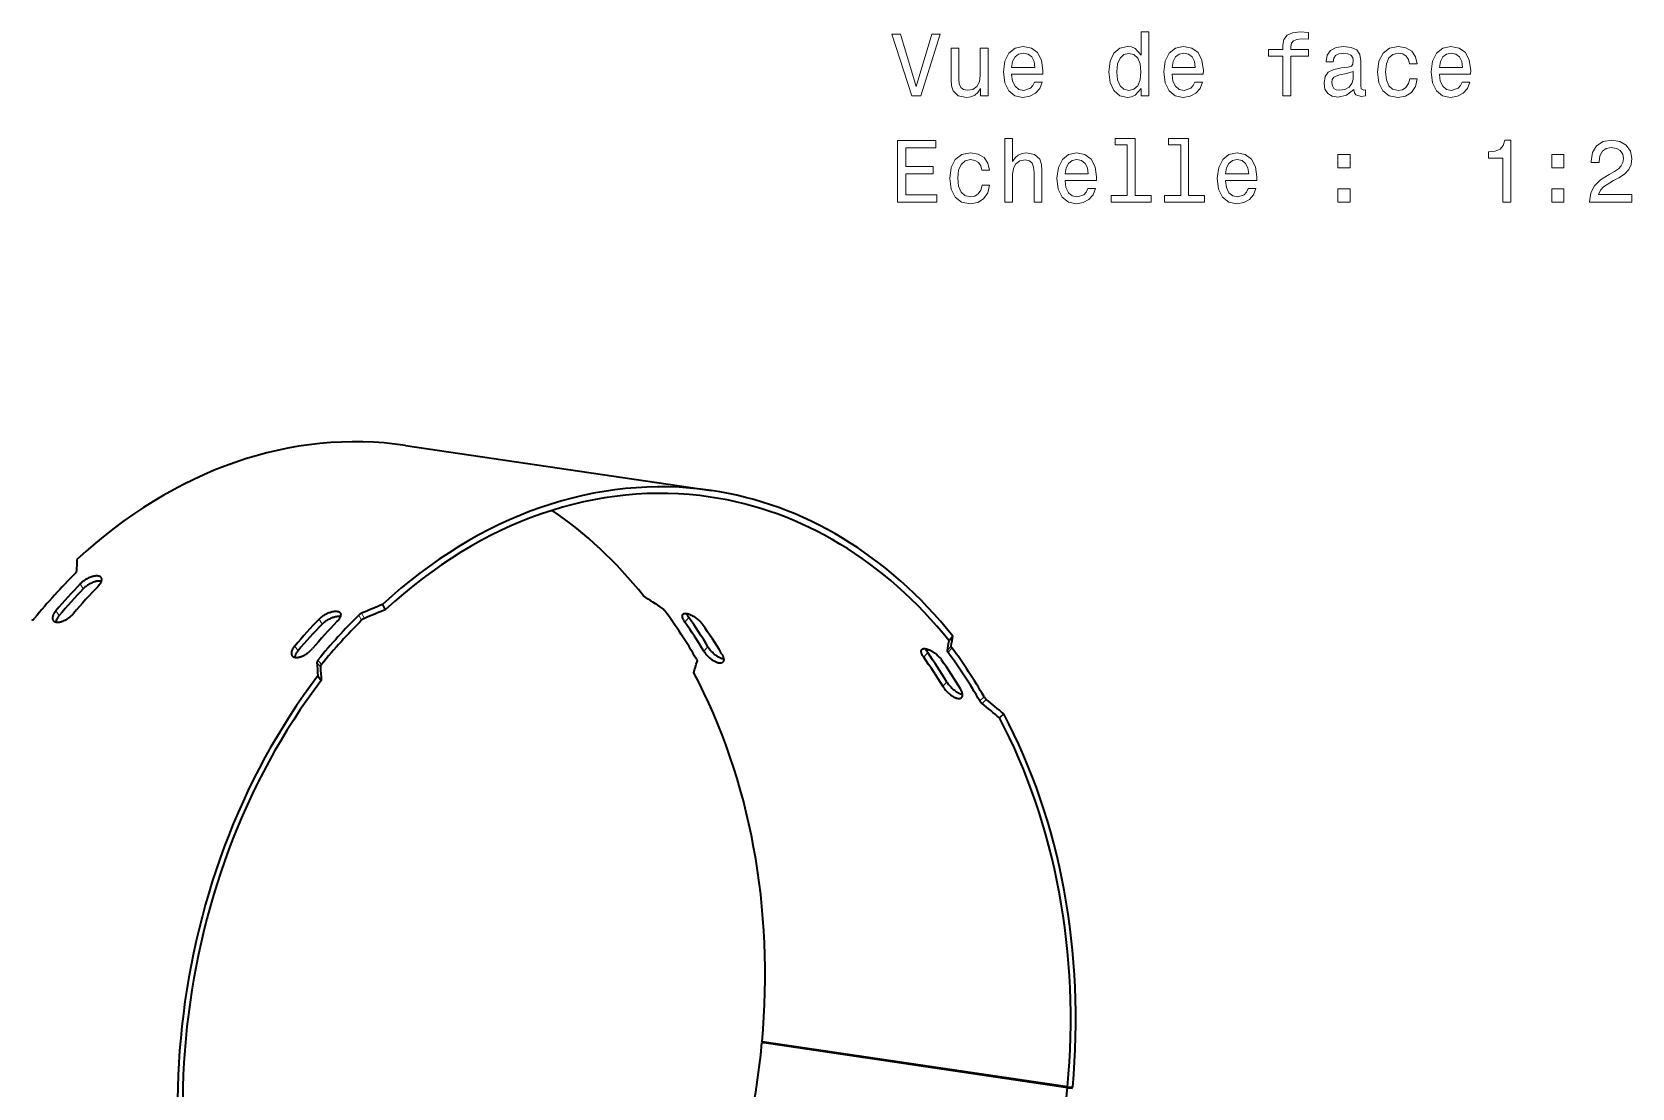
# Model space of a CAD drawing. Extents: x 0 to 420, y 0 to 297.
# Drawn here: x 72.3 to 163.2, y 72.4 to 132.4 of the extents above; entities that cross this region are included whole.
import ezdxf

# ---------------------------------------------------------------- set-up
doc = ezdxf.new("R2010")
doc.units = 0

msp = doc.modelspace()

# ---------------------------------------------------------------- linework, layer by layer
at = {"color": 7, "lineweight": 35, "ltscale": 0.438477}
for p, q in [((93.515808, 108.935173), (110.866898, 106.37413)), ((131.099945, 72.43972), (113.748856, 75.000763)), ((131.105164, 72.496147), (113.754074, 75.05719)), ((131.388794, 72.423431), (114.037704, 74.984474))]:
    msp.add_line(p, q, dxfattribs=at)
at = {"color": 7, "lineweight": 13, "ltscale": 0.008291}
for p, q in [((75.038681, 101.07299), (75.210526, 100.789352)), ((88.60408, 99.070724), (88.775917, 98.787086))]:
    msp.add_line(p, q, dxfattribs=at)
at = {"color": 7, "lineweight": 13, "ltscale": 0.008142}
for p, q in [((73.650803, 99.540619), (73.838478, 99.27446)), ((87.216202, 97.538345), (87.403877, 97.272186))]:
    msp.add_line(p, q, dxfattribs=at)
at = {"color": 7, "lineweight": 13, "ltscale": 0.00834}
msp.add_line((90.850174, 99.295036), (91.016548, 99.005875), dxfattribs=at)
at = {"color": 7, "lineweight": 13, "ltscale": 0.008352}
msp.add_line((91.010605, 99.400673), (91.175674, 99.110229), dxfattribs=at)
at = {"color": 7, "lineweight": 35, "ltscale": 0.008413}
msp.add_line((92.201927, 99.892174), (92.360077, 99.595131), dxfattribs=at)
at = {"color": 7, "lineweight": 13, "ltscale": 0.008587}
for p, q in [((109.59259, 99.163429), (109.370277, 98.901573)), ((123.15799, 97.161156), (122.935677, 96.899307))]:
    msp.add_line(p, q, dxfattribs=at)
at = {"color": 7, "lineweight": 13, "ltscale": 0.008444}
msp.add_line((110.684227, 97.494026), (110.449463, 97.251213), dxfattribs=at)
at = {"color": 7, "lineweight": 13, "ltscale": 0.008645}
msp.add_line((124.493225, 97.550316), (124.27636, 97.280968), dxfattribs=at)
at = {"color": 7, "lineweight": 13, "ltscale": 0.008634}
msp.add_line((124.539391, 97.433258), (124.321472, 97.165329), dxfattribs=at)
at = {"color": 7, "lineweight": 35, "ltscale": 0.008701}
msp.add_line((124.583954, 98.102631), (124.372726, 97.826004), dxfattribs=at)
at = {"color": 7, "lineweight": 13, "ltscale": 0.00808}
msp.add_line((88.479401, 96.605927), (88.67334, 96.347359), dxfattribs=at)
at = {"color": 7, "lineweight": 13, "ltscale": 0.008092}
msp.add_line((88.537048, 96.741081), (88.729805, 96.481049), dxfattribs=at)
at = {"color": 7, "lineweight": 35, "ltscale": 0.00802}
msp.add_line((88.527382, 95.835052), (88.727448, 95.58429), dxfattribs=at)
at = {"color": 7, "lineweight": 13, "ltscale": 0.008443}
msp.add_line((124.249619, 95.491753), (124.014862, 95.248947), dxfattribs=at)
at = {"color": 7, "lineweight": 13, "ltscale": 0.008395}
msp.add_line((126.35878, 94.650925), (126.12011, 94.414734), dxfattribs=at)
at = {"color": 7, "lineweight": 13, "ltscale": 0.008383}
msp.add_line((126.484146, 94.505661), (126.244568, 94.271042), dxfattribs=at)
at = {"color": 7, "lineweight": 35, "ltscale": 0.008322}
msp.add_line((127.474159, 93.682724), (127.229965, 93.456512), dxfattribs=at)
at = {"color": 7, "lineweight": 35, "ltscale": 0.007233}
for p, q in [((113.748856, 75.000763), (114.037704, 74.984474)), ((131.099945, 72.43972), (131.388794, 72.423431)), ((131.105164, 72.496147), (131.394073, 72.480507))]:
    msp.add_line(p, q, dxfattribs=at)
at = {"color": 7, "lineweight": 13}
for points in [[(123.387474, 132.311584), (122.509956, 129.331024), (121.607216, 132.311584), (121.128113, 132.311584), (122.257797, 128.806534), (122.762115, 128.806534), (123.866585, 132.311584)], [(135.274368, 129.225128), (135.274368, 128.806534), (135.71817, 128.806534), (135.71817, 132.427567), (135.279404, 132.427567), (135.279404, 131.101196), (134.941513, 131.484482), (134.734741, 131.575272), (134.497711, 131.610565), (134.069031, 131.509705), (133.736176, 131.22728), (133.519318, 130.773392), (133.44368, 130.163162), (133.519318, 129.552933), (133.736176, 129.093994), (134.069031, 128.806534), (134.497711, 128.710709), (134.734741, 128.746017), (134.946548, 128.836792)], [(143.333435, 131.045731), (143.333435, 128.806534), (143.777252, 128.806534), (143.777252, 131.045731), (144.785889, 131.045731), (144.785889, 131.423965), (143.777252, 131.423965), (143.777252, 131.590393), (143.812546, 131.79213), (143.928543, 131.928299), (144.125229, 132.008987), (144.407654, 132.039246), (144.785889, 132.019073), (144.785889, 132.402359), (144.306793, 132.427567), (143.873077, 132.382187), (143.57048, 132.246017), (143.388916, 132.008987), (143.333435, 131.671082), (143.333435, 131.423965), (142.521484, 131.423965), (142.521484, 131.045731)], [(126.589928, 131.51474), (126.146118, 131.51474), (126.146118, 129.95134), (126.095688, 129.588242), (125.949432, 129.325989), (125.722488, 129.164597), (125.424942, 129.114166), (125.187912, 129.15451), (125.036613, 129.275558), (124.950874, 129.48233), (124.930702, 129.774826), (124.930702, 131.51474), (124.4869, 131.51474), (124.4869, 129.734482), (124.502029, 129.376419), (124.597855, 129.078873), (124.890358, 128.806534), (125.359375, 128.710709), (125.611542, 128.746017), (125.8284, 128.836792), (126.014999, 128.993134), (126.166298, 129.220078), (126.166298, 128.806534), (126.589928, 128.806534)], [(127.926384, 130.032043), (129.701599, 130.032043), (129.706635, 130.238815), (129.625946, 130.818787), (129.404053, 131.252502), (129.051025, 131.51474), (128.582001, 131.610565), (128.123062, 131.509705), (127.770042, 131.22728), (127.543098, 130.768356), (127.462402, 130.163162), (127.538055, 129.542847), (127.764999, 129.088959), (128.112976, 128.806534), (128.566864, 128.710709), (128.960236, 128.776276), (129.283005, 128.947739), (129.520035, 129.220078), (129.656204, 129.583191), (129.217453, 129.583191), (129.126663, 129.381454), (128.995544, 129.230164), (128.622345, 129.109131), (128.334885, 129.164597), (128.118027, 129.34111), (127.976814, 129.628586), (127.926384, 130.016907)], [(127.926384, 130.405243), (127.981857, 130.75322), (128.118027, 131.010422), (128.324799, 131.166763), (128.597137, 131.222244), (128.864426, 131.166763), (129.071198, 131.010422), (129.197281, 130.75322), (129.242661, 130.405243)], [(134.573349, 131.212158), (134.86586, 131.141541), (135.087769, 130.944855), (135.218887, 130.61705), (135.269318, 130.163162), (135.218887, 129.704224), (135.087769, 129.376419), (134.86586, 129.174683), (134.573349, 129.109131), (134.295975, 129.174683), (134.084167, 129.376419), (133.942947, 129.709274), (133.897568, 130.163162), (133.942947, 130.612015), (134.084167, 130.939819), (134.295975, 131.141541)], [(137.034454, 130.032043), (138.809662, 130.032043), (138.814713, 130.238815), (138.734024, 130.818787), (138.512115, 131.252502), (138.159088, 131.51474), (137.690063, 131.610565), (137.23114, 131.509705), (136.878113, 131.22728), (136.651169, 130.768356), (136.57048, 130.163162), (136.646118, 129.542847), (136.873062, 129.088959), (137.221054, 128.806534), (137.674942, 128.710709), (138.068314, 128.776276), (138.391083, 128.947739), (138.628113, 129.220078), (138.764282, 129.583191), (138.325516, 129.583191), (138.234741, 129.381454), (138.103607, 129.230164), (137.730423, 129.109131), (137.442947, 129.164597), (137.226089, 129.34111), (137.084885, 129.628586), (137.034454, 130.016907)], [(137.034454, 130.405243), (137.08992, 130.75322), (137.226089, 131.010422), (137.432861, 131.166763), (137.7052, 131.222244), (137.972488, 131.166763), (138.17926, 131.010422), (138.305344, 130.75322), (138.350739, 130.405243)], [(147.362976, 129.159561), (147.362976, 129.144424), (147.388199, 128.972961), (147.463852, 128.851929), (147.78157, 128.756104), (148.028687, 128.796448), (148.028687, 129.139389), (147.922775, 129.124252), (147.78157, 129.189819), (147.756348, 129.391556), (147.756348, 130.793564), (147.695831, 131.151642), (147.519318, 131.403793), (147.211685, 131.555099), (146.777969, 131.610565), (146.35434, 131.550049), (146.041656, 131.378586), (145.844971, 131.111282), (145.779404, 130.75827), (145.779404, 130.727997), (146.177826, 130.727997), (146.21312, 130.939819), (146.324081, 131.09111), (146.50563, 131.1819), (146.762833, 131.217194), (147.009949, 131.191986), (147.186462, 131.116333), (147.292374, 130.985214), (147.327682, 130.80365), (147.30751, 130.591843), (147.226807, 130.485931), (147.025085, 130.435501), (146.646851, 130.395157), (146.21312, 130.304367), (145.905487, 130.14299), (145.723938, 129.890823), (145.668457, 129.517624), (145.718887, 129.184769), (145.875229, 128.937653), (146.127396, 128.781311), (146.475372, 128.725845), (146.944397, 128.831757)], [(150.514999, 130.61705), (150.953766, 130.61705), (150.862976, 131.020508), (150.646118, 131.338242), (150.308228, 131.534927), (149.869461, 131.610565), (149.385315, 131.509705), (149.017151, 131.22728), (148.785172, 130.768356), (148.704483, 130.153076), (148.780121, 129.542847), (149.00708, 129.088959), (149.365143, 128.806534), (149.85434, 128.710709), (150.288055, 128.786362), (150.625946, 128.998169), (150.857941, 129.331024), (150.958801, 129.774826), (150.535172, 129.774826), (150.459518, 129.492416), (150.318314, 129.280594), (150.116577, 129.149475), (149.869461, 129.109131), (149.561829, 129.174683), (149.33992, 129.376419), (149.203766, 129.704224), (149.158371, 130.168213), (149.203766, 130.622101), (149.344971, 130.949905), (149.571915, 131.151642), (149.869461, 131.222244), (150.131714, 131.176849), (150.3284, 131.060852), (150.459518, 130.869217)], [(152.214569, 130.032043), (153.989777, 130.032043), (153.994827, 130.238815), (153.914124, 130.818787), (153.69223, 131.252502), (153.339203, 131.51474), (152.870178, 131.610565), (152.411255, 131.509705), (152.058228, 131.22728), (151.831284, 130.768356), (151.75058, 130.163162), (151.826233, 129.542847), (152.053177, 129.088959), (152.401169, 128.806534), (152.855057, 128.710709), (153.248428, 128.776276), (153.571198, 128.947739), (153.808228, 129.220078), (153.944397, 129.583191), (153.50563, 129.583191), (153.414856, 129.381454), (153.283722, 129.230164), (152.910522, 129.109131), (152.623062, 129.164597), (152.406204, 129.34111), (152.264999, 129.628586), (152.214569, 130.016907)], [(152.214569, 130.405243), (152.270035, 130.75322), (152.406204, 131.010422), (152.612976, 131.166763), (152.885315, 131.222244), (153.152603, 131.166763), (153.359375, 131.010422), (153.485458, 130.75322), (153.530853, 130.405243)], [(147.312546, 129.754654), (147.252029, 129.492416), (147.090652, 129.29068), (146.848572, 129.159561), (146.551025, 129.114166), (146.359375, 129.139389), (146.223206, 129.220078), (146.137482, 129.361282), (146.112259, 129.557968), (146.132431, 129.734482), (146.21312, 129.860565), (146.535889, 130.001785), (146.944397, 130.062302), (147.312546, 130.183334)], [(127.538055, 122.759705), (127.981857, 122.759705), (127.981857, 124.323105), (128.027252, 124.681175), (128.173492, 124.94342), (128.400452, 125.104805), (128.703033, 125.165321), (128.945114, 125.114891), (129.096405, 124.978722), (129.172058, 124.751778), (129.197281, 124.449188), (129.197281, 122.759705), (129.641083, 122.759705), (129.641083, 124.539963), (129.620911, 124.898033), (129.530121, 125.195587), (129.232574, 125.467918), (128.7686, 125.563736), (128.516434, 125.528435), (128.299576, 125.432617), (128.118027, 125.281319), (127.981857, 125.074547), (127.981857, 126.380745), (127.538055, 126.380745)], [(134.492661, 126.007545), (134.492661, 123.132904), (133.579834, 123.132904), (133.579834, 122.759705), (135.844254, 122.759705), (135.844254, 123.132904), (134.936462, 123.132904), (134.936462, 126.380745), (133.796692, 126.380745), (133.796692, 126.007545)], [(137.528687, 126.007545), (137.528687, 123.132904), (136.61586, 123.132904), (136.61586, 122.759705), (138.88028, 122.759705), (138.88028, 123.132904), (137.972488, 123.132904), (137.972488, 126.380745), (136.832718, 126.380745), (136.832718, 126.007545)], [(121.450874, 122.759705), (123.669899, 122.759705), (123.669899, 123.183334), (121.914856, 123.183334), (121.914856, 124.368492), (123.478256, 124.368492), (123.478256, 124.787079), (121.914856, 124.787079), (121.914856, 125.836075), (123.629555, 125.836075), (123.629555, 126.259705), (121.450874, 126.259705)], [(126.226814, 124.570221), (126.665573, 124.570221), (126.574799, 124.973679), (126.357941, 125.291405), (126.020042, 125.488091), (125.581284, 125.563736), (125.09713, 125.462875), (124.728973, 125.18045), (124.496986, 124.721519), (124.416298, 124.106247), (124.491943, 123.496017), (124.718887, 123.042122), (125.076958, 122.759705), (125.566154, 122.663887), (125.99987, 122.739532), (126.337769, 122.951347), (126.569756, 123.284203), (126.670616, 123.728004), (126.246986, 123.728004), (126.171341, 123.445587), (126.030128, 123.233765), (125.8284, 123.102646), (125.581284, 123.062302), (125.273643, 123.127861), (125.051743, 123.32959), (124.915573, 123.657402), (124.870186, 124.121376), (124.915573, 124.575264), (125.056786, 124.903076), (125.28373, 125.104805), (125.581284, 125.175407), (125.843529, 125.13002), (126.040215, 125.01403), (126.171341, 124.822388)], [(130.962402, 123.985207), (132.737625, 123.985207), (132.742661, 124.191978), (132.661972, 124.77195), (132.440063, 125.205673), (132.087051, 125.467918), (131.618027, 125.563736), (131.159088, 125.462875), (130.806061, 125.18045), (130.579117, 124.721519), (130.498428, 124.116333), (130.574081, 123.496017), (130.801025, 123.042122), (131.149002, 122.759705), (131.60289, 122.663887), (131.996262, 122.729446), (132.319031, 122.900917), (132.556061, 123.173248), (132.69223, 123.536362), (132.253479, 123.536362), (132.162689, 123.334633), (132.03157, 123.183334), (131.658371, 123.062302), (131.370911, 123.117775), (131.154053, 123.294289), (131.012833, 123.581749), (130.962402, 123.970078)], [(140.07048, 123.985207), (141.845688, 123.985207), (141.850739, 124.191978), (141.77005, 124.77195), (141.548141, 125.205673), (141.195114, 125.467918), (140.726089, 125.563736), (140.267166, 125.462875), (139.914139, 125.18045), (139.687195, 124.721519), (139.606491, 124.116333), (139.682144, 123.496017), (139.909088, 123.042122), (140.25708, 122.759705), (140.710968, 122.663887), (141.10434, 122.729446), (141.427109, 122.900917), (141.664139, 123.173248), (141.800293, 123.536362), (141.361542, 123.536362), (141.270767, 123.334633), (141.139633, 123.183334), (140.766434, 123.062302), (140.478973, 123.117775), (140.262115, 123.294289), (140.120911, 123.581749), (140.07048, 123.970078)], [(146.450165, 124.716476), (147.146118, 124.716476), (147.146118, 125.467918), (146.450165, 125.467918)], [(155.81543, 122.759705), (156.274353, 122.759705), (156.274353, 126.28492), (155.931427, 126.28492), (155.840637, 125.977287), (155.659088, 125.770508), (155.381714, 125.649475), (154.998428, 125.609131), (154.998428, 125.25106), (155.81543, 125.25106)], [(158.594238, 124.716476), (159.290207, 124.716476), (159.290207, 125.467918), (158.594238, 125.467918)], [(160.747711, 122.759705), (163.15332, 122.759705), (163.15332, 123.19342), (161.252029, 123.19342), (161.357941, 123.43045), (161.53949, 123.627136), (162.099289, 123.985207), (162.396835, 124.136505), (162.729691, 124.353363), (162.966721, 124.60553), (163.10289, 124.903076), (163.15332, 125.240974), (163.067596, 125.664604), (162.830551, 125.997459), (162.467438, 126.209274), (161.998428, 126.28492), (161.514282, 126.199188), (161.146118, 125.962151), (160.909088, 125.583916), (160.8284, 125.084633), (160.8284, 125.01403), (161.287323, 125.01403), (161.287323, 125.054375), (161.332718, 125.397316), (161.468887, 125.649475), (161.685745, 125.81086), (161.973206, 125.866333), (162.265717, 125.815903), (162.482574, 125.689819), (162.623779, 125.493134), (162.674225, 125.246017), (162.638916, 125.01403), (162.543091, 124.817345), (162.381714, 124.645874), (162.159805, 124.494576), (161.862259, 124.333191), (161.368011, 124.020508), (161.020035, 123.68766), (160.813263, 123.284203), (160.747711, 122.774834)], [(130.962402, 124.358406), (131.017883, 124.70639), (131.154053, 124.963593), (131.360825, 125.119934), (131.633148, 125.175407), (131.900452, 125.119934), (132.107224, 124.963593), (132.233292, 124.70639), (132.278687, 124.358406)], [(140.07048, 124.358406), (140.125946, 124.70639), (140.262115, 124.963593), (140.468887, 125.119934), (140.741226, 125.175407), (141.008514, 125.119934), (141.215286, 124.963593), (141.34137, 124.70639), (141.386749, 124.358406)], [(146.450165, 122.759705), (147.146118, 122.759705), (147.146118, 123.511147), (146.450165, 123.511147)], [(158.594238, 122.759705), (159.290207, 122.759705), (159.290207, 123.511147), (158.594238, 123.511147)]]:
    msp.add_lwpolyline(points, close=True, dxfattribs=at)
at = {"color": 7, "lineweight": 35}
for points in [[(74.760986, 101.66983), (74.770813, 101.679901), (74.780037, 101.690094), (74.791321, 101.703796), (74.801346, 101.717545), (74.809982, 101.731247), (74.817924, 101.74646), (74.823822, 101.761292), (74.826019, 101.768723), (74.827637, 101.775986), (74.828598, 101.782639), (74.829018, 101.789101)], [(76.237358, 101.411636), (76.228493, 101.425392), (76.218262, 101.438309), (76.206696, 101.45034), (76.193832, 101.461472), (76.179703, 101.47168), (76.166992, 101.479469), (76.153458, 101.486595), (76.13913, 101.493057), (76.127876, 101.497459), (76.116203, 101.50148), (76.094803, 101.507614), (76.072235, 101.512573), (76.048561, 101.516365), (76.023865, 101.518997), (76.007217, 101.520103), (75.990189, 101.520721), (75.972061, 101.520844), (75.953568, 101.520454), (75.916336, 101.518211), (75.882751, 101.514664), (75.848381, 101.509682), (75.813332, 101.503296), (75.77771, 101.495537), (75.754021, 101.489708), (75.730148, 101.483315), (75.705482, 101.476181), (75.680679, 101.468468), (75.631485, 101.451637), (75.582123, 101.432732), (75.532822, 101.411865), (75.483765, 101.389137), (75.43515, 101.364639), (75.387161, 101.33847), (75.339973, 101.31073), (75.292343, 101.280594), (75.245911, 101.248978), (75.200859, 101.215981), (75.17865, 101.198807), (75.156876, 101.18132), (75.13607, 101.163994), (75.115738, 101.146416), (75.089081, 101.122314), (75.06337, 101.097824), (75.038681, 101.07299)], [(76.245056, 101.221703), (76.223686, 101.225533), (76.201439, 101.228394), (76.178375, 101.230301), (76.16066, 101.23111), (76.14254, 101.231384), (76.123856, 101.23114), (76.104813, 101.230377), (76.065926, 101.227303), (76.025887, 101.222229), (75.984879, 101.21521), (75.948341, 101.20752), (75.911316, 101.198441), (75.873924, 101.188004), (75.836258, 101.176254), (75.81105, 101.167725), (75.785805, 101.158646), (75.735268, 101.138885), (75.686699, 101.117928), (75.638428, 101.095169), (75.590607, 101.070686), (75.543442, 101.044586), (75.497093, 101.016953), (75.451744, 100.987892), (75.40757, 100.957497), (75.364746, 100.925873), (75.323456, 100.893135), (75.283875, 100.85939), (75.24617, 100.824753), (75.228073, 100.807144), (75.210526, 100.789352)], [(76.048203, 100.923981), (76.080063, 100.958153), (76.109894, 100.992653), (76.137527, 101.027367), (76.150726, 101.045113), (76.163292, 101.062859), (76.174736, 101.07988), (76.185562, 101.09687), (76.202927, 101.12645), (76.218216, 101.155746), (76.231323, 101.184662), (76.23716, 101.199295), (76.242393, 101.213776), (76.246796, 101.227402), (76.250633, 101.240875), (76.254936, 101.259018), (76.258133, 101.276794), (76.260216, 101.294174), (76.261223, 101.315948), (76.260315, 101.336937), (76.25914, 101.347115), (76.257477, 101.357071), (76.254074, 101.371559), (76.249588, 101.385506), (76.244011, 101.398872), (76.237358, 101.411636)], [(73.650803, 99.540619), (73.62175, 99.50502), (73.594681, 99.469009), (73.569725, 99.432709), (73.55809, 99.41449), (73.547028, 99.396248), (73.533211, 99.371925), (73.520493, 99.347641), (73.508919, 99.323441), (73.495773, 99.292542), (73.484634, 99.261971), (73.475594, 99.231857), (73.471817, 99.216759), (73.468613, 99.20182), (73.466049, 99.187531), (73.464027, 99.173416), (73.462166, 99.154602), (73.461319, 99.136177), (73.461487, 99.118179), (73.463081, 99.097061), (73.466187, 99.076683), (73.47081, 99.057098), (73.476944, 99.038368), (73.484589, 99.020554), (73.493713, 99.0037), (73.504318, 98.987862)], [(73.504318, 98.987862), (73.516655, 98.972755), (73.530464, 98.958809), (73.5457, 98.94606), (73.562309, 98.93454), (73.580238, 98.924286), (73.599434, 98.915298), (73.619827, 98.907616), (73.632172, 98.903763), (73.644875, 98.900337), (73.658119, 98.897324), (73.671715, 98.894753), (73.699699, 98.890991), (73.728897, 98.888985), (73.759186, 98.888725), (73.776398, 98.88932), (73.7939, 98.890434), (73.829674, 98.894211), (73.866364, 98.899979), (73.903824, 98.907707), (73.941925, 98.91732), (73.980522, 98.928741), (74.019485, 98.941917), (74.042336, 98.950378), (74.065247, 98.959389), (74.111137, 98.979019), (74.156982, 99.000679), (74.202614, 99.024254), (74.247864, 99.049622), (74.292587, 99.076675), (74.33844, 99.106514), (74.383423, 99.137939), (74.427376, 99.170837), (74.470139, 99.205063), (74.511543, 99.240494), (74.55143, 99.277008), (74.589638, 99.314453), (74.625992, 99.352707), (74.660324, 99.391609)], [(73.838478, 99.27446), (73.810532, 99.240257), (73.78447, 99.205666), (73.760406, 99.170792), (73.738457, 99.135773), (73.728317, 99.11824), (73.71875, 99.100716), (73.703728, 99.070755), (73.690514, 99.040977), (73.679169, 99.011475), (73.669769, 98.982346), (73.662369, 98.95369), (73.657013, 98.925613), (73.655121, 98.911819), (73.653755, 98.898224)], [(88.60408, 99.070724), (88.63858, 99.105057), (88.674988, 99.138695), (88.713135, 99.171524), (88.752876, 99.203445), (88.794052, 99.234352), (88.83651, 99.264145), (88.880089, 99.29274), (88.924637, 99.320038), (88.970001, 99.34594), (89.016006, 99.370377), (89.062508, 99.39325), (89.109329, 99.414474), (89.156303, 99.433975), (89.203262, 99.451668), (89.250046, 99.467468), (89.296463, 99.481308), (89.320518, 99.487724), (89.344398, 99.493568), (89.367325, 99.498672), (89.390038, 99.50322), (89.420425, 99.508476), (89.450294, 99.512657), (89.479568, 99.515747), (89.515213, 99.518044), (89.54966, 99.518539), (89.582748, 99.517227), (89.59874, 99.515869), (89.614326, 99.514046), (89.634468, 99.510887), (89.653824, 99.506897), (89.672348, 99.50206), (89.69416, 99.494873), (89.714539, 99.486389), (89.733406, 99.476624), (89.750694, 99.465591), (89.758781, 99.459557), (89.766441, 99.453217), (89.77356, 99.446663), (89.780251, 99.439819), (89.788551, 99.430176), (89.796059, 99.420013), (89.802757, 99.409363)], [(88.775917, 98.787086), (88.810776, 98.821732), (88.847603, 98.855644), (88.886261, 98.888725), (88.926567, 98.920853), (88.968376, 98.951935), (89.011505, 98.981857), (89.055809, 99.010529), (89.101105, 99.037842), (89.147232, 99.063705), (89.194016, 99.088036), (89.241287, 99.110725), (89.288857, 99.131699), (89.336563, 99.150864), (89.384201, 99.168137), (89.431602, 99.183426), (89.478569, 99.196663), (89.52491, 99.207748), (89.547546, 99.212425), (89.569946, 99.216537), (89.599419, 99.221146), (89.628372, 99.224731), (89.656731, 99.227264), (89.689888, 99.228897), (89.721962, 99.228951), (89.752838, 99.227402), (89.782379, 99.224243), (89.810455, 99.219429)], [(89.802757, 99.409363), (89.809555, 99.396286), (89.815224, 99.382576), (89.819748, 99.368263), (89.823135, 99.353378), (89.824753, 99.343178), (89.825867, 99.332748), (89.826485, 99.322037), (89.826591, 99.311119), (89.82531, 99.288734), (89.822472, 99.26796), (89.818062, 99.246651), (89.812111, 99.224869), (89.804665, 99.202667), (89.798981, 99.187881), (89.792671, 99.172958), (89.785545, 99.157471), (89.777794, 99.141861), (89.762886, 99.11454), (89.746208, 99.087006), (89.727844, 99.059349), (89.70787, 99.031639), (89.693817, 99.013313), (89.679123, 98.995018), (89.663574, 98.976494), (89.647408, 98.958046), (89.613594, 98.921715)], [(109.370277, 98.901573), (109.342705, 98.942268), (109.329865, 98.962471), (109.317688, 98.982552), (109.302513, 99.009079), (109.288605, 99.035271), (109.276009, 99.06105), (109.262711, 99.091362), (109.251472, 99.120865), (109.242363, 99.149445), (109.235466, 99.176971), (109.232864, 99.1903), (109.230843, 99.203323), (109.22876, 99.224289), (109.228333, 99.244293), (109.229553, 99.263268), (109.23246, 99.281143), (109.237045, 99.297859), (109.239967, 99.305771), (109.243309, 99.313362), (109.250626, 99.326645), (109.259384, 99.338799)], [(109.259384, 99.338799), (109.266647, 99.346924), (109.274651, 99.354416), (109.283379, 99.361267), (109.290306, 99.365929), (109.297607, 99.370224), (109.305504, 99.374268), (109.313782, 99.377914), (109.331261, 99.38401), (109.350159, 99.388596), (109.370422, 99.391685), (109.382339, 99.392761), (109.394653, 99.393372), (109.420387, 99.393196), (109.447517, 99.39119), (109.475929, 99.387383), (109.505508, 99.381813), (109.524498, 99.377472), (109.543861, 99.372467), (109.563652, 99.366791), (109.583763, 99.360489), (109.624771, 99.346054), (109.666725, 99.329254), (109.698906, 99.315071), (109.73143, 99.299652), (109.764221, 99.283058), (109.788628, 99.270027), (109.813103, 99.256393), (109.838219, 99.241814), (109.863342, 99.226646), (109.912849, 99.19503), (109.961983, 99.161369), (110.01049, 99.125839), (110.058128, 99.088623), (110.104645, 99.049889), (110.149818, 99.009834), (110.193413, 98.968643), (110.235191, 98.926506), (110.255417, 98.90506), (110.275101, 98.883446), (110.29406, 98.861877), (110.312431, 98.840202), (110.336067, 98.811058), (110.358543, 98.781822), (110.379799, 98.752563)], [(87.216202, 97.538345), (87.187141, 97.502747), (87.160072, 97.466743), (87.135124, 97.430435), (87.123482, 97.412216), (87.112427, 97.393982), (87.09861, 97.369652), (87.085892, 97.345367), (87.074318, 97.321167), (87.061165, 97.290268), (87.050034, 97.259705), (87.040993, 97.229584), (87.037216, 97.214485), (87.034012, 97.199554), (87.031448, 97.185257), (87.029427, 97.17115), (87.027557, 97.152328), (87.026711, 97.133911), (87.026886, 97.115906), (87.028481, 97.094795), (87.031586, 97.074417), (87.036201, 97.054825), (87.042343, 97.036102), (87.04998, 97.01828), (87.059113, 97.001427), (87.069717, 96.985588)], [(87.069717, 96.985588), (87.082054, 96.970482), (87.095863, 96.956535), (87.111092, 96.943787), (87.127701, 96.932266), (87.145638, 96.922012), (87.164833, 96.913033), (87.185226, 96.905342), (87.197563, 96.901489), (87.210274, 96.898071), (87.223518, 96.89505), (87.237114, 96.892487), (87.265099, 96.888718), (87.294289, 96.886719), (87.324585, 96.886452), (87.341797, 96.887047), (87.359299, 96.888168), (87.395073, 96.891937), (87.431763, 96.897713), (87.469223, 96.905441), (87.507317, 96.915047), (87.545914, 96.926476), (87.584885, 96.939644), (87.607735, 96.948105), (87.630638, 96.957115), (87.676529, 96.976746), (87.722382, 96.998405), (87.768005, 97.02198), (87.813255, 97.047348), (87.857986, 97.074402), (87.903839, 97.104248), (87.948822, 97.135674), (87.992775, 97.168564), (88.03553, 97.202789), (88.076942, 97.238228), (88.116829, 97.274734), (88.155029, 97.312187), (88.191391, 97.350433), (88.225723, 97.389336)], [(87.403877, 97.272186), (87.375931, 97.237984), (87.349869, 97.203392), (87.325798, 97.168526), (87.303856, 97.133499), (87.293709, 97.115967), (87.284142, 97.09845), (87.269127, 97.068489), (87.255905, 97.038712), (87.244568, 97.009201), (87.235168, 96.980072), (87.22776, 96.951416), (87.222412, 96.92334), (87.22052, 96.909554), (87.219154, 96.89595)], [(111.522758, 96.613052), (111.510895, 96.602402), (111.497925, 96.592911), (111.483887, 96.584595), (111.468803, 96.577484), (111.452728, 96.571579), (111.438606, 96.567596), (111.423843, 96.564468), (111.408478, 96.56218), (111.396568, 96.561035), (111.384346, 96.560356), (111.362228, 96.560318), (111.339256, 96.561722), (111.315491, 96.564552), (111.291, 96.568787), (111.27462, 96.572296), (111.25798, 96.576401), (111.24044, 96.581261), (111.222664, 96.586731), (111.187141, 96.599182), (111.16774, 96.606804), (111.148155, 96.615051), (111.108536, 96.633354), (111.068474, 96.653976), (111.02813, 96.676788), (110.987663, 96.701668), (110.947235, 96.728477), (110.906998, 96.75708), (110.883812, 96.774437), (110.860764, 96.792328), (110.837624, 96.810936), (110.814682, 96.830032), (110.76976, 96.869362), (110.725937, 96.910309), (110.683411, 96.952682), (110.644882, 96.993492), (110.607796, 97.035217), (110.572296, 97.077698), (110.538544, 97.120728), (110.506714, 97.164124), (110.476959, 97.20768), (110.449463, 97.251213)], [(111.574402, 96.797829), (111.552963, 96.800507), (111.530945, 96.804337), (111.508385, 96.809288), (111.491539, 96.813622), (111.474442, 96.818542), (111.456306, 96.824303), (111.43795, 96.830681), (111.401482, 96.844902), (111.364388, 96.861336), (111.326828, 96.879883), (111.297386, 96.895699), (111.267815, 96.912674), (111.23819, 96.930756), (111.215973, 96.945007), (111.193779, 96.959824), (111.149574, 96.991089), (111.105759, 97.024368), (111.060799, 97.060928), (111.016617, 97.099297), (110.973396, 97.139297), (110.931328, 97.180725), (110.890587, 97.223396), (110.851364, 97.267105), (110.813828, 97.311646), (110.778168, 97.356827), (110.74456, 97.40242), (110.728348, 97.425659), (110.71273, 97.448929), (110.698174, 97.471489), (110.684227, 97.494026)], [(122.935677, 96.899307), (122.908104, 96.939995), (122.895264, 96.960205), (122.883087, 96.980278), (122.867905, 97.006805), (122.853996, 97.032997), (122.841408, 97.058784), (122.82811, 97.089096), (122.816864, 97.118599), (122.807762, 97.147171), (122.800865, 97.174698), (122.798264, 97.188026), (122.796234, 97.20105), (122.794159, 97.222015), (122.793724, 97.242027), (122.794952, 97.260994), (122.797852, 97.27887), (122.802444, 97.295586), (122.805359, 97.303497), (122.808701, 97.311096), (122.816025, 97.324371), (122.824776, 97.336525)], [(122.824776, 97.336525), (122.832047, 97.34465), (122.84005, 97.352142), (122.848778, 97.359001), (122.855698, 97.363655), (122.863007, 97.36795), (122.870895, 97.371994), (122.879181, 97.375648), (122.896652, 97.381737), (122.915558, 97.386322), (122.935822, 97.38942), (122.947739, 97.390488), (122.960045, 97.391098), (122.985779, 97.39093), (123.012909, 97.388916), (123.041328, 97.385117), (123.070908, 97.379547), (123.08989, 97.375198), (123.109261, 97.370193), (123.129051, 97.364517), (123.149162, 97.358215), (123.190163, 97.343781), (123.232117, 97.326981), (123.264305, 97.312798), (123.296829, 97.297386), (123.329613, 97.280785), (123.354027, 97.267754), (123.378502, 97.25412), (123.403618, 97.23954), (123.428741, 97.224373), (123.478249, 97.192764), (123.527382, 97.159103), (123.57589, 97.123566), (123.62352, 97.086349), (123.670044, 97.047615), (123.715218, 97.007561), (123.758804, 96.96637), (123.800583, 96.924232), (123.820816, 96.902786), (123.840492, 96.881172), (123.859451, 96.859604), (123.877831, 96.837929), (123.901466, 96.808784), (123.923943, 96.779556), (123.94519, 96.750298)], [(124.321472, 97.165329), (124.306427, 97.187141), (124.299866, 97.197876), (124.294014, 97.20845), (124.287354, 97.222198), (124.282089, 97.235443), (124.278297, 97.248062), (124.276047, 97.259933), (124.275391, 97.270943), (124.27636, 97.280968)], [(124.539391, 97.433258), (124.524155, 97.455315), (124.517509, 97.466171), (124.511566, 97.476868), (124.504776, 97.490784), (124.49939, 97.504189), (124.495483, 97.516968), (124.493118, 97.528992), (124.492355, 97.540146), (124.493225, 97.550316)], [(88.537048, 96.741081), (88.522049, 96.721344), (88.508965, 96.70134), (88.503204, 96.691307), (88.498009, 96.68129), (88.490913, 96.665375), (88.48542, 96.649734), (88.481621, 96.634514), (88.479591, 96.619858), (88.479401, 96.605927)], [(88.729805, 96.481049), (88.714981, 96.461517), (88.702072, 96.441734), (88.696404, 96.431808), (88.691292, 96.42189), (88.684341, 96.406158), (88.678986, 96.390686), (88.675323, 96.375626), (88.673416, 96.361137), (88.67334, 96.347359)], [(110.030914, 96.78952), (110.042061, 96.768631), (110.051262, 96.74807), (110.058357, 96.728088), (110.061111, 96.718185), (110.063263, 96.708542), (110.064743, 96.699593), (110.065628, 96.690941), (110.065872, 96.67971), (110.064995, 96.669189), (110.062981, 96.65947)], [(111.458977, 97.102211), (111.48243, 97.061714), (111.4935, 97.041153), (111.503944, 97.020668), (111.513382, 97.001083), (111.522217, 96.981628), (111.534531, 96.952141), (111.545334, 96.923073), (111.554588, 96.894524), (111.562241, 96.86657), (111.568985, 96.83548), (111.571548, 96.820206), (111.573547, 96.805222), (111.574966, 96.790726), (111.575829, 96.77655), (111.576027, 96.754379), (111.574753, 96.733116), (111.572006, 96.712822), (111.567764, 96.693573), (111.562042, 96.675415), (111.554558, 96.657806), (111.550217, 96.649483), (111.545486, 96.641495), (111.538589, 96.631386), (111.531006, 96.621895), (111.522758, 96.613052)], [(124.249619, 95.491753), (124.277222, 95.448036), (124.307022, 95.404297), (124.338882, 95.360718), (124.37265, 95.317482), (124.408173, 95.274773), (124.44529, 95.232773), (124.483849, 95.19165), (124.523689, 95.151604), (124.564651, 95.112793), (124.60656, 95.075401), (124.649254, 95.039597), (124.692566, 95.005554), (124.736305, 94.973442), (124.780304, 94.943428), (124.802719, 94.929016), (124.825134, 94.915215), (124.846756, 94.902481), (124.868317, 94.890358), (124.909462, 94.868858), (124.929962, 94.858971), (124.950333, 94.849716), (124.970352, 94.841179), (124.990189, 94.833305), (125.021622, 94.822052), (125.052414, 94.812599), (125.082443, 94.804993), (125.11161, 94.799301), (125.139793, 94.795555)], [(124.014862, 95.248947), (124.042046, 95.205887), (124.071434, 95.162796), (124.102859, 95.119873), (124.136185, 95.077278), (124.171249, 95.035202), (124.207909, 94.99382), (124.246002, 94.9533), (124.28537, 94.913818), (124.325859, 94.875557), (124.367302, 94.838676), (124.409538, 94.803345), (124.4524, 94.76973), (124.495712, 94.737991), (124.539307, 94.708298), (124.583, 94.680801), (124.625473, 94.656288), (124.646622, 94.64492), (124.667686, 94.634163), (124.695602, 94.620811), (124.723251, 94.608627), (124.750572, 94.597664), (124.78418, 94.585724), (124.817047, 94.575821), (124.849037, 94.568024), (124.86467, 94.564941), (124.880028, 94.562401), (124.900055, 94.559891), (124.91954, 94.558372), (124.938431, 94.557877), (124.961479, 94.558716), (124.983437, 94.561218), (125.004219, 94.565376), (125.023766, 94.571198), (125.033058, 94.574738), (125.042015, 94.578682), (125.050598, 94.583031), (125.058838, 94.587776), (125.069275, 94.594742), (125.079048, 94.602417), (125.08815, 94.610779)], [(125.08815, 94.610779), (125.098251, 94.621811), (125.10733, 94.633804), (125.115356, 94.646744), (125.12233, 94.660599), (125.128227, 94.675323), (125.131363, 94.684952), (125.134087, 94.694908), (125.138252, 94.715729), (125.140732, 94.737717), (125.141495, 94.755569), (125.141235, 94.77404), (125.139977, 94.793091), (125.138374, 94.807732), (125.136215, 94.822655), (125.133514, 94.837852), (125.130264, 94.853302), (125.122154, 94.88488), (125.111961, 94.917274), (125.098755, 94.952827), (125.083298, 94.989029), (125.065674, 95.025719), (125.046005, 95.062737), (125.024376, 95.099937)]]:
    msp.add_lwpolyline(points, dxfattribs=at)
for centre, radius, start, end in [((107.329178, 101.0541), 32.508466, 177.53331, 178.704468), ((68.901016, 42.222507), 69.54348, 55.695815, 56.759453), ((72.068871, 99.430923), 0.492942, 297.67229, 320.262899), ((91.214294, 98.915459), 0.526156, 112.771962, 133.809089), ((118.876762, 33.546188), 71.507596, 111.902917, 112.935525), ((91.374481, 98.632271), 0.517567, 112.585075, 133.77338), ((118.809036, 33.303288), 71.373352, 111.75089, 112.778294), ((107.765656, 99.179993), 0.589637, 37.659249, 56.079845), ((100.91983, 101.692062), 23.769413, 349.305142, 350.639342), ((101.276749, 101.648209), 23.575352, 349.989939, 351.350274), ((139.458069, 99.393013), 51.054815, 183.129342, 183.996134), ((140.01326, 99.605057), 51.443174, 183.630746, 184.482771), ((69.843277, 107.848068), 41.746973, 343.5376, 344.454127), ((126.829628, 94.931427), 0.548229, 210.783562, 230.942838), ((83.708138, 42.037857), 67.695323, 49.720659, 50.810286), ((126.583031, 94.690895), 0.539205, 210.818737, 231.126283), ((83.708931, 41.809605), 67.538754, 49.880335, 50.964922)]:
    msp.add_arc(centre, radius, start, end, dxfattribs=at)
for centre, major_axis, ratio, start_param, end_param in [((88.715233, 76.412567), (-4.800385, -32.522636), 0.770215, 3.141585047, 3.90564228), ((106.066322, 73.851517), (4.800385, 32.522636), 0.770215, 6.283177701, 7.047234933), ((106.066322, 73.851517), (4.745628, 32.151657), 0.770215, 6.283177701, 7.047234933), ((106.066322, 73.851517), (4.800385, 32.522636), 0.770215, 5.659991768, 6.283177701), ((106.066322, 73.851517), (4.745628, 32.151657), 0.770215, 5.659991768, 6.283177701), ((88.715233, 76.412567), (-4.745628, -32.151657), 0.770215, 2.518399114, 2.783668425), ((89.346184, 76.319435), (4.800385, 32.522636), 0.770215, 0.798101847, 0.913550566), ((90.103317, 76.20768), (-4.800385, -32.522636), 0.770215, 3.962796559, 4.032041161), ((91.112839, 76.058678), (4.800385, 32.522636), 0.770215, 0.821203905, 0.890448508), ((90.103317, 76.20768), (-4.745628, -32.151657), 0.770215, 3.962796559, 4.032041161), ((103.668716, 74.205406), (4.800385, 32.522636), 0.770215, 0.821203905, 0.890448508), ((105.435371, 73.944649), (4.800385, 32.522636), 0.770215, 0.798101847, 0.913550566), ((89.346184, 76.319435), (4.745628, 32.151657), 0.770215, 5.510490827, 5.625939547), ((110.085907, 99.073059), (0.605316, -0.534225), 0.37845, 3.734049901, 4.151189161), ((90.103317, 76.20768), (-4.800385, -32.522636), 0.770215, 2.392000232, 2.461244835), ((103.668716, 74.205406), (4.745628, 32.151657), 0.770215, 0.821203905, 0.890448508), ((104.678238, 74.056404), (-4.800385, -32.522636), 0.770215, 3.962796559, 4.032041161), ((105.435371, 73.944649), (4.745628, 32.151657), 0.770215, 0.798101847, 0.913550566), ((90.103317, 76.20768), (-4.745628, -32.151657), 0.770215, 2.392000232, 2.461244835), ((91.112839, 76.058678), (4.745628, 32.151657), 0.770215, 5.533592886, 5.602837488), ((123.651306, 97.070786), (0.605316, -0.534225), 0.37845, 3.734049901, 4.151189162), ((105.435371, 73.944649), (4.800385, 32.522636), 0.770215, 5.510490827, 5.625939547), ((103.668716, 74.205406), (4.745628, 32.151657), 0.770215, 5.533592886, 5.602837488), ((103.668716, 74.205406), (4.800385, 32.522636), 0.770215, 5.533592886, 5.602837488), ((104.678238, 74.056404), (-4.745628, -32.151657), 0.770215, 2.392000232, 2.461244835), ((105.435371, 73.944649), (4.745628, 32.151657), 0.770215, 5.510490827, 5.625939547), ((106.066322, 73.851517), (4.800385, 32.522636), 0.770215, 0.947602787, 2.334845953), ((106.066322, 73.851517), (4.745628, 32.151657), 0.770215, 0.947602787, 2.334845953), ((88.715233, 76.412567), (-4.745628, -32.151657), 0.770215, 1.642097035, 2.334845953), ((106.066322, 73.851517), (4.800385, 32.522636), 0.770215, 4.783689688, 5.476438607), ((106.066322, 73.851517), (4.745628, 32.151657), 0.770215, 4.783689688, 5.476438607), ((88.715233, 76.412567), (-4.745628, -32.151657), 0.770215, 0.947602787, 1.640351705), ((106.066322, 73.851517), (4.745628, 32.151657), 0.770215, 4.089195441, 4.781944359)]:
    msp.add_ellipse(centre, major_axis=major_axis, ratio=ratio, start_param=start_param, end_param=end_param, dxfattribs=at)

doc.saveas('drawing.dxf')
